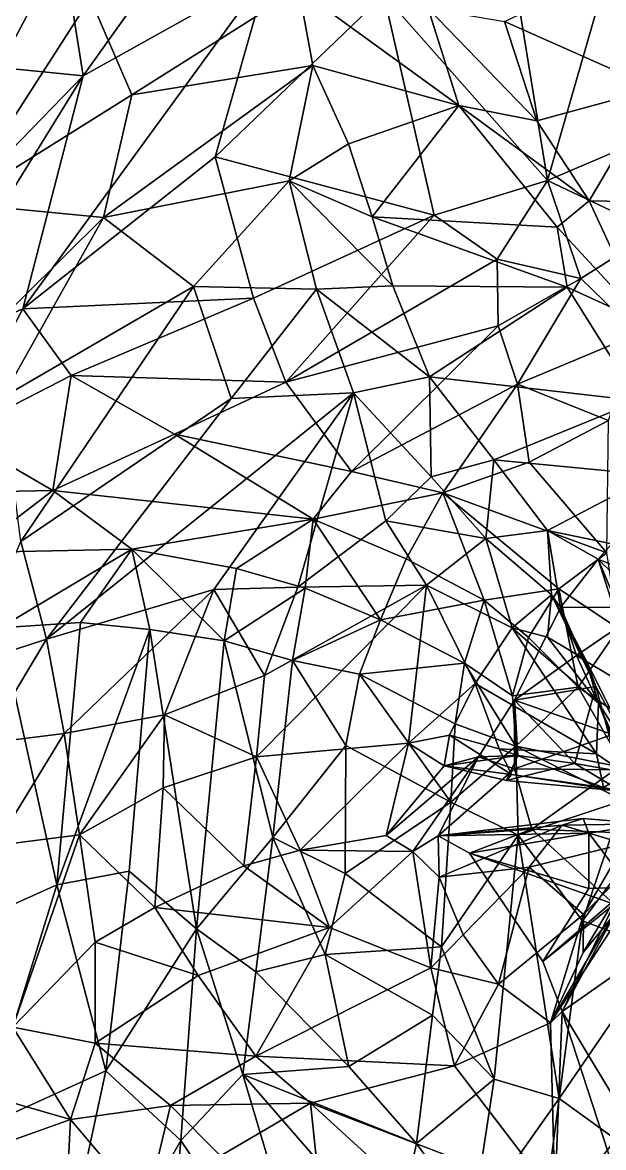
# Model space of a CAD drawing. Header units: metres. Extents: x -887 to 648, y -818 to 707.
# Drawn here: x -320.9 to -132.6, y -175.9 to 188.4 of the extents above; entities that cross this region are included whole.
import ezdxf

# ---------------------------------------------------------------- set-up
doc = ezdxf.new("R2010")
doc.units = ezdxf.units.M

msp = doc.modelspace()

# ---------------------------------------------------------------- linework, layer by layer
at = {"layer": '10k-small'}
for points in [[(-385.17, 175.97, 729.62), (-307.76, 212.69, 738.04), (-348.2, 231.09, 736.43)], [(-301.21, 171.17, 729.63), (-258.38, 231.16, 741.24), (-307.76, 212.69, 738.04)], [(-301.21, 171.17, 729.63), (-241.43, 204.53, 733.7), (-258.38, 231.16, 741.24)], [(-150.77, 137.23, 697.63), (-165.13, 225.57, 735.46), (-203.74, 197.39, 726.53)], [(-150.77, 137.23, 697.63), (-127.13, 219.4, 733.55), (-165.13, 225.57, 735.46)], [(-150.77, 137.23, 697.63), (-116.82, 151.76, 706.1), (-127.13, 219.4, 733.55)], [(-362.28, 163.95, 728.81), (-307.76, 212.69, 738.04), (-385.17, 175.97, 729.62)], [(-362.28, 163.95, 728.81), (-328.46, 173.8, 731.48), (-307.76, 212.69, 738.04)], [(-301.21, 171.17, 729.63), (-307.76, 212.69, 738.04), (-328.46, 173.8, 731.48)], [(-115.75, 167.07, -672.37), (-164.69, 188.69, -651.41), (-120.46, 209.4, -670.28)], [(-320.77, 95.7, 705), (-258.47, 144.89, 713.49), (-241.43, 204.53, 733.7)], [(-320.77, 95.7, 705), (-241.43, 204.53, 733.7), (-301.21, 171.17, 729.63)], [(-258.47, 144.89, 713.49), (-203.74, 197.39, 726.53), (-241.43, 204.53, 733.7)], [(-285.42, 165.02, -657.27), (-298.97, 196.32, -646.46), (-231.28, 199.2, -638.76)], [(-285.42, 165.02, -657.27), (-231.28, 199.2, -638.76), (-226.75, 174.54, -645.71)], [(-187.43, 126.05, 694.76), (-203.74, 197.39, 726.53), (-258.47, 144.89, 713.49)], [(-179.45, 161.57, -650.38), (-231.28, 199.2, -638.76), (-189.44, 192.95, -643.6)], [(-179.45, 161.57, -650.38), (-226.75, 174.54, -645.71), (-231.28, 199.2, -638.76)], [(-187.43, 126.05, 694.76), (-150.77, 137.23, 697.63), (-203.74, 197.39, 726.53)], [(-341.69, 129.76, -671.46), (-348.5, 194.7, -644.42), (-298.97, 196.32, -646.46)], [(-341.69, 129.76, -671.46), (-298.97, 196.32, -646.46), (-285.42, 165.02, -657.27)], [(-154.16, 156.61, -655.15), (-179.45, 161.57, -650.38), (-189.44, 192.95, -643.6)], [(-154.16, 156.61, -655.15), (-189.44, 192.95, -643.6), (-164.69, 188.69, -651.41)], [(-154.16, 156.61, -655.15), (-164.69, 188.69, -651.41), (-115.75, 167.07, -672.37)], [(-381.52, 88.39, 710.01), (-301.21, 171.17, 729.63), (-328.46, 173.8, 731.48)], [(-294.58, 125.25, -670.39), (-226.75, 174.54, -645.71), (-234.42, 137.15, -655.44)], [(-294.58, 125.25, -670.39), (-285.42, 165.02, -657.27), (-226.75, 174.54, -645.71)], [(-234.42, 137.15, -655.44), (-226.75, 174.54, -645.71), (-215.27, 149.13, -650.31)], [(-215.27, 149.13, -650.31), (-226.75, 174.54, -645.71), (-179.45, 161.57, -650.38)], [(-357.88, 79.62, 705.01), (-301.21, 171.17, 729.63), (-381.52, 88.39, 710.01)], [(-357.88, 79.62, 705.01), (-320.77, 95.7, 705), (-301.21, 171.17, 729.63)], [(-294.58, 125.25, -670.39), (-341.69, 129.76, -671.46), (-285.42, 165.02, -657.27)], [(-137.27, 130.72, -658.22), (-154.16, 156.61, -655.15), (-115.75, 167.07, -672.37)], [(-96.97, 129.91, -673.71), (-137.27, 130.72, -658.22), (-115.75, 167.07, -672.37)], [(-207.57, 125.5, -652.3), (-215.27, 149.13, -650.31), (-179.45, 161.57, -650.38)], [(-147.67, 122.19, -654.58), (-207.57, 125.5, -652.3), (-179.45, 161.57, -650.38)], [(-137.27, 130.72, -658.22), (-179.45, 161.57, -650.38), (-154.16, 156.61, -655.15)], [(-147.67, 122.19, -654.58), (-179.45, 161.57, -650.38), (-137.27, 130.72, -658.22)], [(-115.91, 120.72, 689.21), (-116.82, 151.76, 706.1), (-150.77, 137.23, 697.63)], [(-207.57, 125.5, -652.3), (-234.42, 137.15, -655.44), (-215.27, 149.13, -650.31)], [(-320.77, 95.7, 705), (-246.01, 99.18, 690.92), (-258.47, 144.89, 713.49)], [(-246.01, 99.18, 690.92), (-187.43, 126.05, 694.76), (-258.47, 144.89, 713.49)], [(-265.48, 102.97, -669.85), (-294.58, 125.25, -670.39), (-234.42, 137.15, -655.44)], [(-225.58, 102.12, -657.73), (-265.48, 102.97, -669.85), (-234.42, 137.15, -655.44)], [(-200.81, 103.1, -652.2), (-234.42, 137.15, -655.44), (-207.57, 125.5, -652.3)], [(-225.58, 102.12, -657.73), (-234.42, 137.15, -655.44), (-200.81, 103.1, -652.2)], [(-167.11, 111.76, 684.41), (-150.77, 137.23, 697.63), (-187.43, 126.05, 694.76)], [(-139.95, 105.55, 678.18), (-150.77, 137.23, 697.63), (-167.11, 111.76, 684.41)], [(-139.95, 105.55, 678.18), (-115.91, 120.72, 689.21), (-150.77, 137.23, 697.63)], [(-360.19, 60.41, -692.43), (-341.69, 129.76, -671.46), (-294.58, 125.25, -670.39)], [(-118.85, 91.11, -653.22), (-147.67, 122.19, -654.58), (-137.27, 130.72, -658.22)], [(-118.85, 91.11, -653.22), (-137.27, 130.72, -658.22), (-96.97, 129.91, -673.71)], [(-360.19, 60.41, -692.43), (-294.58, 125.25, -670.39), (-327.3, 67.02, -688.39)], [(-327.3, 67.02, -688.39), (-294.58, 125.25, -670.39), (-265.48, 102.97, -669.85)], [(-235.53, 71.99, 673.14), (-187.43, 126.05, 694.76), (-246.01, 99.18, 690.92)], [(-235.53, 71.99, 673.14), (-167.11, 111.76, 684.41), (-187.43, 126.05, 694.76)], [(-144.43, 102.75, -653.04), (-200.81, 103.1, -652.2), (-207.57, 125.5, -652.3)], [(-144.43, 102.75, -653.04), (-207.57, 125.5, -652.3), (-147.67, 122.19, -654.58)], [(-118.85, 91.11, -653.22), (-144.43, 102.75, -653.04), (-147.67, 122.19, -654.58)], [(-121.53, 87.58, 663.06), (-115.91, 120.72, 689.21), (-139.95, 105.55, 678.18)], [(-235.53, 71.99, 673.14), (-166.77, 90.19, 670.26), (-167.11, 111.76, 684.41)], [(-166.77, 90.19, 670.26), (-139.95, 105.55, 678.18), (-167.11, 111.76, 684.41)], [(-321.36, 20.36, -695.16), (-327.3, 67.02, -688.39), (-265.48, 102.97, -669.85)], [(-321.36, 20.36, -695.16), (-265.48, 102.97, -669.85), (-253.23, 66.62, -670.42)], [(-253.23, 66.62, -670.42), (-265.48, 102.97, -669.85), (-225.58, 102.12, -657.73)], [(-253.23, 66.62, -670.42), (-225.58, 102.12, -657.73), (-213.56, 68.51, -655.35)], [(-188.99, 73.73, -648.43), (-225.58, 102.12, -657.73), (-200.81, 103.1, -652.2)], [(-213.56, 68.51, -655.35), (-225.58, 102.12, -657.73), (-188.99, 73.73, -648.43)], [(-188.99, 73.73, -648.43), (-200.81, 103.1, -652.2), (-144.43, 102.75, -653.04)], [(-121.32, 65.92, -643.94), (-188.99, 73.73, -648.43), (-144.43, 102.75, -653.04)], [(-160.5, 71.35, 652.26), (-139.95, 105.55, 678.18), (-166.77, 90.19, 670.26)], [(-160.5, 71.35, 652.26), (-121.53, 87.58, 663.06), (-139.95, 105.55, 678.18)], [(-121.32, 65.92, -643.94), (-144.43, 102.75, -653.04), (-118.85, 91.11, -653.22)], [(-305.13, 74.12, 692.25), (-246.01, 99.18, 690.92), (-320.77, 95.7, 705)], [(-235.53, 71.99, 673.14), (-246.01, 99.18, 690.92), (-305.13, 74.12, 692.25)], [(-342.29, 55.02, 693.31), (-320.77, 95.7, 705), (-357.88, 79.62, 705.01)], [(-342.29, 55.02, 693.31), (-305.13, 74.12, 692.25), (-320.77, 95.7, 705)], [(-214.28, 43.02, 646.4), (-166.77, 90.19, 670.26), (-235.53, 71.99, 673.14)], [(-214.28, 43.02, 646.4), (-160.5, 71.35, 652.26), (-166.77, 90.19, 670.26)], [(-121.53, 87.58, 663.06), (-160.5, 71.35, 652.26), (-131.01, 59.59, 633.56)], [(-311.07, 36.88, 675.24), (-305.13, 74.12, 692.25), (-342.29, 55.02, 693.31)], [(-311.07, 36.88, 675.24), (-271.57, 55.1, 670.5), (-305.13, 74.12, 692.25)], [(-271.57, 55.1, 670.5), (-235.53, 71.99, 673.14), (-305.13, 74.12, 692.25)], [(-188.47, 41.32, -642.27), (-213.56, 68.51, -655.35), (-188.99, 73.73, -648.43)], [(-168.1, 46.84, -638.36), (-188.99, 73.73, -648.43), (-121.32, 65.92, -643.94)], [(-188.47, 41.32, -642.27), (-188.99, 73.73, -648.43), (-168.1, 46.84, -638.36)], [(-214.28, 43.02, 646.4), (-235.53, 71.99, 673.14), (-271.57, 55.1, 670.5)], [(-184.65, 36.13, 629.27), (-160.5, 71.35, 652.26), (-214.28, 43.02, 646.4)], [(-184.65, 36.13, 629.27), (-156.66, 46.01, 625.05), (-160.5, 71.35, 652.26)], [(-131.01, 59.59, 633.56), (-160.5, 71.35, 652.26), (-156.66, 46.01, 625.05)], [(-313.09, -11.25, -694.82), (-321.36, 20.36, -695.16), (-253.23, 66.62, -670.42)], [(-313.09, -11.25, -694.82), (-213.56, 68.51, -655.35), (-258.9, 4.86, -673.35)], [(-313.09, -11.25, -694.82), (-253.23, 66.62, -670.42), (-213.56, 68.51, -655.35)], [(-258.9, 4.86, -673.35), (-213.56, 68.51, -655.35), (-231.61, 5.6, -659.92)], [(-231.61, 5.6, -659.92), (-213.56, 68.51, -655.35), (-203.11, 27.07, -646.69)], [(-203.11, 27.07, -646.69), (-213.56, 68.51, -655.35), (-188.47, 41.32, -642.27)], [(-116.52, 41.89, -632.46), (-168.1, 46.84, -638.36), (-121.32, 65.92, -643.94)], [(-131.01, 59.59, 633.56), (-156.66, 46.01, 625.05), (-131.57, 16.74, 575.1)], [(-365.53, 35.79, 692.31), (-311.07, 36.88, 675.24), (-342.29, 55.02, 693.31)], [(-226.63, 27.56, 642.22), (-271.57, 55.1, 670.5), (-311.07, 36.88, 675.24)], [(-226.63, 27.56, 642.22), (-214.28, 43.02, 646.4), (-271.57, 55.1, 670.5)], [(-170.68, 21.34, -628.84), (-188.47, 41.32, -642.27), (-168.1, 46.84, -638.36)], [(-131.57, 16.74, 575.1), (-156.66, 46.01, 625.05), (-184.65, 36.13, 629.27)], [(-170.68, 21.34, -628.84), (-168.1, 46.84, -638.36), (-150.77, 23.91, -624.53)], [(-150.77, 23.91, -624.53), (-168.1, 46.84, -638.36), (-116.52, 41.89, -632.46)], [(-226.63, 27.56, 642.22), (-184.65, 36.13, 629.27), (-214.28, 43.02, 646.4)], [(-170.68, 21.34, -628.84), (-203.11, 27.07, -646.69), (-188.47, 41.32, -642.27)], [(-129.9, 19.63, -618.62), (-150.77, 23.91, -624.53), (-116.52, 41.89, -632.46)], [(-337.39, 16.82, 679.28), (-311.07, 36.88, 675.24), (-365.53, 35.79, 692.31)], [(-337.39, 16.82, 679.28), (-285.47, 17.9, 664.03), (-311.07, 36.88, 675.24)], [(-285.47, 17.9, 664.03), (-226.63, 27.56, 642.22), (-311.07, 36.88, 675.24)], [(-196.49, 14.76, 620.2), (-184.65, 36.13, 629.27), (-226.63, 27.56, 642.22)], [(-171.24, 1.34, 590.04), (-184.65, 36.13, 629.27), (-196.49, 14.76, 620.2)], [(-131.57, 16.74, 575.1), (-184.65, 36.13, 629.27), (-147.1, 5.01, 573.35)], [(-171.24, 1.34, 590.04), (-147.1, 5.01, 573.35), (-184.65, 36.13, 629.27)], [(-251.48, 11.6, 650.36), (-226.63, 27.56, 642.22), (-285.47, 17.9, 664.03)], [(-229.27, 5.24, 638.55), (-226.63, 27.56, 642.22), (-251.48, 11.6, 650.36)], [(-231.61, 5.6, -659.92), (-203.11, 27.07, -646.69), (-189.97, 6.25, -633.46)], [(-204.9, -4.99, 619.84), (-226.63, 27.56, 642.22), (-229.27, 5.24, 638.55)], [(-204.9, -4.99, 619.84), (-196.49, 14.76, 620.2), (-226.63, 27.56, 642.22)], [(-189.97, 6.25, -633.46), (-203.11, 27.07, -646.69), (-170.68, 21.34, -628.84)], [(-149.45, 3.09, -608.9), (-170.68, 21.34, -628.84), (-150.77, 23.91, -624.53)], [(-146.58, -1.05, -604.64), (-150.77, 23.91, -624.53), (-134.34, 14.62, -614.34)], [(-146.58, -1.05, -604.64), (-149.45, 3.09, -608.9), (-150.77, 23.91, -624.53)], [(-134.34, 14.62, -614.34), (-150.77, 23.91, -624.53), (-129.9, 19.63, -618.62)], [(-338.68, -19.62, -701.75), (-321.36, 20.36, -695.16), (-313.09, -11.25, -694.82)], [(-162.18, -7.62, -610.94), (-189.97, 6.25, -633.46), (-170.68, 21.34, -628.84)], [(-162.18, -7.62, -610.94), (-170.68, 21.34, -628.84), (-149.45, 3.09, -608.9)], [(-134.34, 14.62, -614.34), (-129.9, 19.63, -618.62), (-124.52, -16.14, -636.67)], [(-328.03, -7.57, 678.05), (-285.47, 17.9, 664.03), (-337.39, 16.82, 679.28)], [(-328.03, -7.57, 678.05), (-302.1, -5.83, 671.53), (-285.47, 17.9, 664.03)], [(-279.54, -8.17, 664.3), (-285.47, 17.9, 664.03), (-302.1, -5.83, 671.53)], [(-255.51, -11.76, 653.87), (-251.48, 11.6, 650.36), (-285.47, 17.9, 664.03)], [(-255.51, -11.76, 653.87), (-285.47, 17.9, 664.03), (-279.54, -8.17, 664.3)], [(-204.9, -4.99, 619.84), (-171.24, 1.34, 590.04), (-196.49, 14.76, 620.2)], [(-127.76, -7.76, 561.02), (-131.57, 16.74, 575.1), (-147.1, 5.01, 573.35)], [(-146.58, -1.05, -604.64), (-134.34, 14.62, -614.34), (-118.43, -0.92, -599.36)], [(-134.34, 14.62, -614.34), (-124.52, -16.14, -636.67), (-122.94, -12.83, -625.92)], [(-122.94, -12.83, -625.92), (-121.33, 9.46, -609.6), (-134.34, 14.62, -614.34)], [(-118.43, -0.92, -599.36), (-134.34, 14.62, -614.34), (-121.33, 9.46, -609.6)], [(-255.51, -11.76, 653.87), (-229.27, 5.24, 638.55), (-251.48, 11.6, 650.36)], [(-307.33, -41.81, -691.29), (-313.09, -11.25, -694.82), (-258.9, 4.86, -673.35)], [(-307.33, -41.81, -691.29), (-258.9, 4.86, -673.35), (-274.8, -35.71, -676.41)], [(-274.8, -35.71, -676.41), (-258.9, 4.86, -673.35), (-242.47, -23.06, -660.57)], [(-242.47, -23.06, -660.57), (-258.9, 4.86, -673.35), (-231.61, 5.6, -659.92)], [(-233.37, -18.22, 641.22), (-229.27, 5.24, 638.55), (-255.51, -11.76, 653.87)], [(-244.98, -49.33, -653.78), (-242.47, -23.06, -660.57), (-189.97, 6.25, -633.46)], [(-244.98, -49.33, -653.78), (-189.97, 6.25, -633.46), (-195.74, -44.91, -616.19)], [(-242.47, -23.06, -660.57), (-231.61, 5.6, -659.92), (-189.97, 6.25, -633.46)], [(-233.37, -18.22, 641.22), (-204.9, -4.99, 619.84), (-229.27, 5.24, 638.55)], [(-195.74, -44.91, -616.19), (-189.97, 6.25, -633.46), (-174.21, -25.59, -608.67)], [(-174.21, -25.59, -608.67), (-189.97, 6.25, -633.46), (-162.18, -7.62, -610.94)], [(-156.88, -10.76, 573.81), (-147.1, 5.01, 573.35), (-171.24, 1.34, 590.04)], [(-140.78, -26.75, 566.41), (-147.1, 5.01, 573.35), (-156.88, -10.76, 573.81)], [(-140.78, -26.75, 566.41), (-127.76, -7.76, 561.02), (-147.1, 5.01, 573.35)], [(-177.69, -19.01, 588.66), (-171.24, 1.34, 590.04), (-204.9, -4.99, 619.84)], [(-162.12, -29.58, 575.59), (-171.24, 1.34, 590.04), (-177.69, -19.01, 588.66)], [(-162.12, -29.58, 575.59), (-156.88, -10.76, 573.81), (-171.24, 1.34, 590.04)], [(-150.73, -10.64, -621), (-162.18, -7.62, -610.94), (-149.45, 3.09, -608.9)], [(-138.28, -17.94, -628.07), (-150.73, -10.64, -621), (-149.45, 3.09, -608.9)], [(-149.45, 3.09, -608.9), (-135.09, -26.61, -623.21), (-138.28, -17.94, -628.07)], [(-146.58, -1.05, -604.64), (-135.09, -26.61, -623.21), (-149.45, 3.09, -608.9)], [(-161.42, -31.06, -595.06), (-135.09, -26.61, -623.21), (-146.58, -1.05, -604.64)], [(-161.42, -31.06, -595.06), (-146.58, -1.05, -604.64), (-141.37, -16.5, -590.5)], [(-141.37, -16.5, -590.5), (-146.58, -1.05, -604.64), (-118.43, -0.92, -599.36)], [(-113.42, -33.27, -560.99), (-141.37, -16.5, -590.5), (-118.43, -0.92, -599.36)], [(-309.69, -90.76, 692.2), (-302.1, -5.83, 671.53), (-328.03, -7.57, 678.05)], [(-309.69, -90.76, 692.2), (-279.54, -8.17, 664.3), (-302.1, -5.83, 671.53)], [(-211.67, -22.64, 623.79), (-204.9, -4.99, 619.84), (-233.37, -18.22, 641.22)], [(-211.67, -22.64, 623.79), (-177.69, -19.01, 588.66), (-204.9, -4.99, 619.84)], [(-338.1, -103.59, 700.63), (-309.69, -90.76, 692.2), (-328.03, -7.57, 678.05)], [(-309.69, -90.76, 692.2), (-286.26, -86.4, 684.38), (-279.54, -8.17, 664.3)], [(-264.51, -105.09, 679.62), (-279.54, -8.17, 664.3), (-286.26, -86.4, 684.38)], [(-264.51, -105.09, 679.62), (-255.51, -11.76, 653.87), (-279.54, -8.17, 664.3)], [(-174.21, -25.59, -608.67), (-162.18, -7.62, -610.94), (-134.86, -48.37, -665.52)], [(-134.86, -48.37, -665.52), (-162.18, -7.62, -610.94), (-134.27, -31.96, -650.31)], [(-134.27, -31.96, -650.31), (-162.18, -7.62, -610.94), (-150.73, -10.64, -621)], [(-162.12, -29.58, 575.59), (-140.78, -26.75, 566.41), (-156.88, -10.76, 573.81)], [(-134.27, -31.96, -650.31), (-150.73, -10.64, -621), (-138.28, -17.94, -628.07)], [(-121.46, -39.7, 561.53), (-127.76, -7.76, 561.02), (-140.78, -26.75, 566.41)], [(-333.39, -45.03, -700.1), (-338.68, -19.62, -701.75), (-313.09, -11.25, -694.82)], [(-333.39, -45.03, -700.1), (-313.09, -11.25, -694.82), (-307.33, -41.81, -691.29)], [(-264.51, -105.09, 679.62), (-239.69, -75.45, 658.61), (-255.51, -11.76, 653.87)], [(-239.69, -75.45, 658.61), (-233.37, -18.22, 641.22), (-255.51, -11.76, 653.87)], [(-129.71, -42.18, -562.47), (-161.42, -31.06, -595.06), (-141.37, -16.5, -590.5)], [(-129.71, -42.18, -562.47), (-141.37, -16.5, -590.5), (-113.42, -33.27, -560.99)], [(-135.09, -26.61, -623.21), (-121.33, -52, -661.91), (-138.28, -17.94, -628.07)], [(-138.28, -17.94, -628.07), (-121.33, -52, -661.91), (-134.27, -31.96, -650.31)], [(-239.69, -75.45, 658.61), (-216.08, -45.73, 630.68), (-233.37, -18.22, 641.22)], [(-216.08, -45.73, 630.68), (-211.67, -22.64, 623.79), (-233.37, -18.22, 641.22)], [(-211.67, -22.64, 623.79), (-180.69, -38.7, 590.04), (-177.69, -19.01, 588.66)], [(-160.97, -45.86, 576.79), (-177.69, -19.01, 588.66), (-180.69, -38.7, 590.04)], [(-160.97, -45.86, 576.79), (-162.12, -29.58, 575.59), (-177.69, -19.01, 588.66)], [(-244.98, -49.33, -653.78), (-274.8, -35.71, -676.41), (-242.47, -23.06, -660.57)], [(-216.08, -45.73, 630.68), (-182.03, -64, 595.56), (-211.67, -22.64, 623.79)], [(-211.67, -22.64, 623.79), (-182.03, -64, 595.56), (-180.69, -38.7, 590.04)], [(-195.74, -44.91, -616.19), (-174.21, -25.59, -608.67), (-182.47, -42.35, -605.02)], [(-166.44, -46.75, -621.99), (-182.47, -42.35, -605.02), (-174.21, -25.59, -608.67)], [(-174.21, -25.59, -608.67), (-134.86, -48.37, -665.52), (-166.44, -46.75, -621.99)], [(-160.97, -45.86, 576.79), (-140.78, -26.75, 566.41), (-162.12, -29.58, 575.59)], [(-161.42, -31.06, -595.06), (-141.94, -51.53, -623.48), (-135.09, -26.61, -623.21)], [(-125.79, -52.87, 567.06), (-140.78, -26.75, 566.41), (-160.97, -45.86, 576.79)], [(-135.09, -26.61, -623.21), (-141.94, -51.53, -623.48), (-127.67, -53.95, -645.39)], [(-125.79, -52.87, 567.06), (-121.46, -39.7, 561.53), (-140.78, -26.75, 566.41)], [(-135.09, -26.61, -623.21), (-127.67, -53.95, -645.39), (-121.33, -52, -661.91)], [(-173.08, -49.33, -592.83), (-160.32, -48.92, -604.25), (-161.42, -31.06, -595.06)], [(-161.4, -53.21, -583.93), (-173.08, -49.33, -592.83), (-161.42, -31.06, -595.06)], [(-141.94, -51.53, -623.48), (-161.42, -31.06, -595.06), (-160.32, -48.92, -604.25)], [(-161.4, -53.21, -583.93), (-161.42, -31.06, -595.06), (-129.71, -42.18, -562.47)], [(-125.28, -54.96, -672.33), (-134.86, -48.37, -665.52), (-134.27, -31.96, -650.31)], [(-121.33, -52, -661.91), (-125.28, -54.96, -672.33), (-134.27, -31.96, -650.31)], [(-302.42, -74.59, -682.1), (-307.33, -41.81, -691.29), (-274.8, -35.71, -676.41)], [(-302.42, -74.59, -682.1), (-274.8, -35.71, -676.41), (-275.32, -59.44, -670.8)], [(-275.32, -59.44, -670.8), (-274.8, -35.71, -676.41), (-244.98, -49.33, -653.78)], [(-182.03, -64, 595.56), (-160.97, -45.86, 576.79), (-180.69, -38.7, 590.04)], [(-329.58, -78.12, -692.9), (-333.39, -45.03, -700.1), (-307.33, -41.81, -691.29)], [(-329.58, -78.12, -692.9), (-307.33, -41.81, -691.29), (-302.42, -74.59, -682.1)], [(-184.21, -52.26, -601.68), (-195.74, -44.91, -616.19), (-182.47, -42.35, -605.02)], [(-162.43, -55.1, -621.43), (-184.21, -52.26, -601.68), (-182.47, -42.35, -605.02)], [(-182.47, -42.35, -605.02), (-166.44, -46.75, -621.99), (-162.43, -55.1, -621.43)], [(-128.9, -53.6, -558.18), (-161.4, -53.21, -583.93), (-129.71, -42.18, -562.47)], [(-230.89, -79.57, -629.84), (-244.98, -49.33, -653.78), (-195.74, -44.91, -616.19)], [(-216.34, -87.17, 641.99), (-216.08, -45.73, 630.68), (-239.69, -75.45, 658.61)], [(-230.89, -79.57, -629.84), (-195.74, -44.91, -616.19), (-203, -74.85, -612.76)], [(-216.34, -87.17, 641.99), (-182.03, -64, 595.56), (-216.08, -45.73, 630.68)], [(-184.21, -52.26, -601.68), (-203, -74.85, -612.76), (-195.74, -44.91, -616.19)], [(-160.21, -74.67, 585.79), (-160.97, -45.86, 576.79), (-182.03, -64, 595.56)], [(-166.44, -46.75, -621.99), (-134.86, -48.37, -665.52), (-132.62, -59.27, -665.22)], [(-162.43, -55.1, -621.43), (-166.44, -46.75, -621.99), (-132.62, -59.27, -665.22)], [(-160.21, -74.67, 585.79), (-126.27, -63.53, 571.95), (-160.97, -45.86, 576.79)], [(-126.27, -63.53, 571.95), (-125.79, -52.87, 567.06), (-160.97, -45.86, 576.79)], [(-249.09, -84.62, -642.83), (-275.32, -59.44, -670.8), (-244.98, -49.33, -653.78)], [(-249.09, -84.62, -642.83), (-244.98, -49.33, -653.78), (-230.89, -79.57, -629.84)], [(-194.33, -80.05, -605.9), (-203, -74.85, -612.76), (-173.08, -49.33, -592.83)], [(-203, -74.85, -612.76), (-184.21, -52.26, -601.68), (-173.08, -49.33, -592.83)], [(-173.08, -49.33, -592.83), (-186.17, -74.91, -593.95), (-194.33, -80.05, -605.9)], [(-186.17, -74.91, -593.95), (-173.08, -49.33, -592.83), (-161.4, -53.21, -583.93)], [(-160.32, -48.92, -604.25), (-173.08, -49.33, -592.83), (-184.21, -52.26, -601.68)], [(-164.05, -56.98, -609.42), (-160.32, -48.92, -604.25), (-184.21, -52.26, -601.68)], [(-141.94, -51.53, -623.48), (-160.32, -48.92, -604.25), (-164.05, -56.98, -609.42)], [(-132.62, -59.27, -665.22), (-134.86, -48.37, -665.52), (-125.28, -54.96, -672.33)], [(-186.17, -74.91, -593.95), (-161.4, -53.21, -583.93), (-155.86, -72.74, -576.55)], [(-162.43, -55.1, -621.43), (-164.05, -56.98, -609.42), (-184.21, -52.26, -601.68)], [(-126.91, -60.45, -657.86), (-141.94, -51.53, -623.48), (-164.05, -56.98, -609.42)], [(-155.86, -72.74, -576.55), (-161.4, -53.21, -583.93), (-128.9, -53.6, -558.18)], [(-121.6, -74.2, -554.13), (-155.86, -72.74, -576.55), (-128.9, -53.6, -558.18)], [(-126.91, -60.45, -657.86), (-127.67, -53.95, -645.39), (-141.94, -51.53, -623.48)], [(-126.91, -60.45, -657.86), (-164.05, -56.98, -609.42), (-162.43, -55.1, -621.43)], [(-126.91, -60.45, -657.86), (-162.43, -55.1, -621.43), (-132.62, -59.27, -665.22)], [(-125.28, -54.96, -672.33), (-126.91, -60.45, -657.86), (-132.62, -59.27, -665.22)], [(-277.95, -98.1, -659.37), (-302.42, -74.59, -682.1), (-275.32, -59.44, -670.8)], [(-277.95, -98.1, -659.37), (-275.32, -59.44, -670.8), (-249.09, -84.62, -642.83)], [(-216.34, -87.17, 641.99), (-185.1, -110.9, 618.92), (-182.03, -64, 595.56)], [(-185.1, -110.9, 618.92), (-160.21, -74.67, 585.79), (-182.03, -64, 595.56)], [(-139.37, -102.48, 595.8), (-126.27, -63.53, 571.95), (-160.21, -74.67, 585.79)], [(-139.37, -102.48, 595.8), (-121.19, -77.93, 578.95), (-126.27, -63.53, 571.95)], [(-139.16, -69.33, -615.95), (-146.01, -71.44, -624.68), (-186.17, -74.91, -593.95)], [(-137.33, -74.11, -608.72), (-139.16, -69.33, -615.95), (-186.17, -74.91, -593.95)], [(-185.86, -88.36, -597.17), (-186.17, -74.91, -593.95), (-146.01, -71.44, -624.68)], [(-175.99, -80.53, -588.65), (-186.17, -74.91, -593.95), (-155.86, -72.74, -576.55)], [(-185.86, -88.36, -597.17), (-146.01, -71.44, -624.68), (-156.74, -85.09, -614.93)], [(-129.14, -97.05, -563.07), (-175.99, -80.53, -588.65), (-155.86, -72.74, -576.55)], [(-156.74, -85.09, -614.93), (-146.01, -71.44, -624.68), (-125.8, -77.48, -641.78)], [(-129.14, -97.05, -563.07), (-155.86, -72.74, -576.55), (-121.6, -74.2, -554.13)], [(-118.5, -71.09, -630.68), (-146.01, -71.44, -624.68), (-139.16, -69.33, -615.95)], [(-118.5, -71.09, -630.68), (-125.8, -77.48, -641.78), (-146.01, -71.44, -624.68)], [(-118.5, -71.09, -630.68), (-139.16, -69.33, -615.95), (-137.33, -74.11, -608.72)], [(-137.33, -74.11, -608.72), (-124.14, -91.53, -610.75), (-118.5, -71.09, -630.68)], [(-323.99, -136.87, -672.32), (-329.58, -78.12, -692.9), (-302.42, -74.59, -682.1)], [(-323.99, -136.87, -672.32), (-302.42, -74.59, -682.1), (-297.25, -109.32, -667.82)], [(-297.25, -109.32, -667.82), (-302.42, -74.59, -682.1), (-277.95, -98.1, -659.37)], [(-245.2, -119.01, 671.99), (-239.69, -75.45, 658.61), (-264.51, -105.09, 679.62)], [(-245.2, -119.01, 671.99), (-222.78, -113.41, 655.31), (-239.69, -75.45, 658.61)], [(-222.78, -113.41, 655.31), (-216.34, -87.17, 641.99), (-239.69, -75.45, 658.61)], [(-194.33, -80.05, -605.9), (-230.89, -79.57, -629.84), (-203, -74.85, -612.76)], [(-186.17, -74.91, -593.95), (-185.86, -88.36, -597.17), (-194.33, -80.05, -605.9)], [(-137.33, -74.11, -608.72), (-186.17, -74.91, -593.95), (-175.99, -80.53, -588.65)], [(-168.04, -153.68, 629.2), (-160.21, -74.67, 585.79), (-185.1, -110.9, 618.92)], [(-137.36, -92, -599.23), (-137.33, -74.11, -608.72), (-175.99, -80.53, -588.65)], [(-146.98, -159.96, 627.44), (-160.21, -74.67, 585.79), (-168.04, -153.68, 629.2)], [(-146.98, -159.96, 627.44), (-139.37, -102.48, 595.8), (-160.21, -74.67, 585.79)], [(-137.36, -92, -599.23), (-124.14, -91.53, -610.75), (-137.33, -74.11, -608.72)], [(-221.33, -104.61, -620.95), (-249.09, -84.62, -642.83), (-230.89, -79.57, -629.84)], [(-221.33, -104.61, -620.95), (-230.89, -79.57, -629.84), (-194.33, -80.05, -605.9)], [(-188.54, -117.72, -605.51), (-221.33, -104.61, -620.95), (-194.33, -80.05, -605.9)], [(-185.86, -88.36, -597.17), (-188.54, -117.72, -605.51), (-194.33, -80.05, -605.9)], [(-139.05, -100.46, -617.77), (-156.74, -85.09, -614.93), (-125.8, -77.48, -641.78)], [(-114, -111.96, 599.41), (-121.19, -77.93, 578.95), (-139.37, -102.48, 595.8)], [(-139.05, -100.46, -617.77), (-125.8, -77.48, -641.78), (-120.45, -81.23, -639.36)], [(-152.22, -115.61, -582.82), (-175.99, -80.53, -588.65), (-129.14, -97.05, -563.07)], [(-152.22, -115.61, -582.82), (-137.36, -92, -599.23), (-175.99, -80.53, -588.65)], [(-118.6, -87.47, -625.21), (-139.21, -112.75, -607.27), (-120.45, -81.23, -639.36)], [(-139.21, -112.75, -607.27), (-139.05, -100.46, -617.77), (-120.45, -81.23, -639.36)], [(-293.84, -151.07, 698.28), (-286.26, -86.4, 684.38), (-309.69, -90.76, 692.2)], [(-293.84, -151.07, 698.28), (-264.51, -105.09, 679.62), (-286.26, -86.4, 684.38)], [(-221.33, -104.61, -620.95), (-277.95, -98.1, -659.37), (-249.09, -84.62, -642.83)], [(-222.78, -113.41, 655.31), (-185.1, -110.9, 618.92), (-216.34, -87.17, 641.99)], [(-178.05, -106.99, -596.51), (-185.86, -88.36, -597.17), (-156.74, -85.09, -614.93)], [(-166.64, -123.01, -594.54), (-178.05, -106.99, -596.51), (-156.74, -85.09, -614.93)], [(-166.64, -123.01, -594.54), (-156.74, -85.09, -614.93), (-139.05, -100.46, -617.77)], [(-334.07, -169.28, 711.7), (-309.69, -90.76, 692.2), (-338.1, -103.59, 700.63)], [(-334.07, -169.28, 711.7), (-293.84, -151.07, 698.28), (-309.69, -90.76, 692.2)], [(-188.54, -117.72, -605.51), (-185.86, -88.36, -597.17), (-178.05, -106.99, -596.51)], [(-149.79, -135.46, -589.4), (-139.21, -112.75, -607.27), (-118.6, -87.47, -625.21)], [(-149.79, -135.46, -589.4), (-118.6, -87.47, -625.21), (-124.14, -91.53, -610.75)], [(-145.99, -131.81, -585.45), (-124.14, -91.53, -610.75), (-152.22, -115.61, -582.82)], [(-152.22, -115.61, -582.82), (-124.14, -91.53, -610.75), (-137.36, -92, -599.23)], [(-145.99, -131.81, -585.45), (-149.79, -135.46, -589.4), (-124.14, -91.53, -610.75)], [(-263.9, -120.21, -647.81), (-297.25, -109.32, -667.82), (-277.95, -98.1, -659.37)], [(-263.9, -120.21, -647.81), (-277.95, -98.1, -659.37), (-221.33, -104.61, -620.95)], [(-145.99, -131.81, -585.45), (-152.22, -115.61, -582.82), (-129.14, -97.05, -563.07)], [(-145.99, -131.81, -585.45), (-129.14, -97.05, -563.07), (-108.44, -105.44, -557.13)], [(-149.79, -135.46, -589.4), (-166.64, -123.01, -594.54), (-139.05, -100.46, -617.77)], [(-149.79, -135.46, -589.4), (-139.05, -100.46, -617.77), (-139.21, -112.75, -607.27)], [(-269.56, -173.63, 692.63), (-264.51, -105.09, 679.62), (-293.84, -151.07, 698.28)], [(-269.56, -173.63, 692.63), (-249.47, -152.19, 680.44), (-264.51, -105.09, 679.62)], [(-249.47, -152.19, 680.44), (-245.2, -119.01, 671.99), (-264.51, -105.09, 679.62)], [(-245.29, -146.33, -640.35), (-263.9, -120.21, -647.81), (-221.33, -104.61, -620.95)], [(-245.29, -146.33, -640.35), (-221.33, -104.61, -620.95), (-188.54, -117.72, -605.51)], [(-146.98, -159.96, 627.44), (-114, -111.96, 599.41), (-139.37, -102.48, 595.8)], [(-123.06, -169.87, -591.87), (-145.99, -131.81, -585.45), (-108.44, -105.44, -557.13)], [(-166.64, -123.01, -594.54), (-188.54, -117.72, -605.51), (-178.05, -106.99, -596.51)], [(-297.25, -142.03, -662.58), (-323.99, -136.87, -672.32), (-297.25, -109.32, -667.82)], [(-297.25, -142.03, -662.58), (-297.25, -109.32, -667.82), (-263.9, -120.21, -647.81)], [(-187.98, -132.96, 630.92), (-185.1, -110.9, 618.92), (-222.78, -113.41, 655.31)], [(-168.04, -153.68, 629.2), (-185.1, -110.9, 618.92), (-187.98, -132.96, 630.92)], [(-128.65, -173.27, 635.18), (-114, -111.96, 599.41), (-146.98, -159.96, 627.44)], [(-215.07, -149.64, 658.56), (-222.78, -113.41, 655.31), (-245.2, -119.01, 671.99)], [(-215.07, -149.64, 658.56), (-187.98, -132.96, 630.92), (-222.78, -113.41, 655.31)], [(-249.47, -152.19, 680.44), (-215.07, -149.64, 658.56), (-245.2, -119.01, 671.99)], [(-180.88, -149.43, -611.93), (-245.29, -146.33, -640.35), (-188.54, -117.72, -605.51)], [(-180.88, -149.43, -611.93), (-188.54, -117.72, -605.51), (-166.64, -123.01, -594.54)], [(-245.29, -146.33, -640.35), (-297.25, -142.03, -662.58), (-263.9, -120.21, -647.81)], [(-180.88, -149.43, -611.93), (-166.64, -123.01, -594.54), (-149.79, -135.46, -589.4)], [(-193.2, -174.56, 650.47), (-187.98, -132.96, 630.92), (-215.07, -149.64, 658.56)], [(-193.2, -174.56, 650.47), (-168.04, -153.68, 629.2), (-187.98, -132.96, 630.92)], [(-148.42, -191.85, -613.54), (-149.79, -135.46, -589.4), (-145.99, -131.81, -585.45)], [(-122.87, -202.6, -606.39), (-148.42, -191.85, -613.54), (-145.99, -131.81, -585.45)], [(-122.87, -202.6, -606.39), (-145.99, -131.81, -585.45), (-123.06, -169.87, -591.87)], [(-305.33, -166.82, -664.48), (-357.65, -151.68, -677.24), (-323.99, -136.87, -672.32)], [(-305.33, -166.82, -664.48), (-323.99, -136.87, -672.32), (-297.25, -142.03, -662.58)], [(-148.42, -191.85, -613.54), (-180.88, -149.43, -611.93), (-149.79, -135.46, -589.4)], [(-305.33, -166.82, -664.48), (-297.25, -142.03, -662.58), (-272.91, -162.24, -654.41)], [(-272.91, -162.24, -654.41), (-297.25, -142.03, -662.58), (-245.29, -146.33, -640.35)], [(-272.91, -162.24, -654.41), (-245.29, -146.33, -640.35), (-227.55, -161.46, -637.29)], [(-227.55, -161.46, -637.29), (-245.29, -146.33, -640.35), (-180.88, -149.43, -611.93)], [(-338.01, -178.44, -671.09), (-357.65, -151.68, -677.24), (-305.33, -166.82, -664.48)], [(-316.26, -255.37, 717.58), (-293.84, -151.07, 698.28), (-334.07, -169.28, 711.7)], [(-316.26, -255.37, 717.58), (-269.56, -173.63, 692.63), (-293.84, -151.07, 698.28)], [(-221.52, -245.96, 678.67), (-249.47, -152.19, 680.44), (-269.56, -173.63, 692.63)], [(-193.2, -174.56, 650.47), (-215.07, -149.64, 658.56), (-249.47, -152.19, 680.44)], [(-221.52, -245.96, 678.67), (-200.71, -208.22, 662.86), (-249.47, -152.19, 680.44)], [(-200.71, -208.22, 662.86), (-193.2, -174.56, 650.47), (-249.47, -152.19, 680.44)], [(-148.42, -191.85, -613.54), (-227.55, -161.46, -637.29), (-180.88, -149.43, -611.93)], [(-175.07, -199.76, 650.66), (-168.04, -153.68, 629.2), (-193.2, -174.56, 650.47)], [(-175.07, -199.76, 650.66), (-146.98, -159.96, 627.44), (-168.04, -153.68, 629.2)], [(-152.73, -203.12, 648.35), (-146.98, -159.96, 627.44), (-175.07, -199.76, 650.66)], [(-152.73, -203.12, 648.35), (-128.65, -173.27, 635.18), (-146.98, -159.96, 627.44)], [(-280.85, -195.6, -662.63), (-305.33, -166.82, -664.48), (-272.91, -162.24, -654.41)], [(-280.85, -195.6, -662.63), (-272.91, -162.24, -654.41), (-256.73, -178.5, -652.25)], [(-256.73, -178.5, -652.25), (-272.91, -162.24, -654.41), (-227.55, -161.46, -637.29)], [(-220.29, -230.31, -656.09), (-256.73, -178.5, -652.25), (-227.55, -161.46, -637.29)], [(-220.29, -230.31, -656.09), (-227.55, -161.46, -637.29), (-162.76, -220.75, -629.85)], [(-162.76, -220.75, -629.85), (-227.55, -161.46, -637.29), (-148.42, -191.85, -613.54)], [(-306.72, -194.74, -667.33), (-338.01, -178.44, -671.09), (-305.33, -166.82, -664.48)], [(-280.85, -195.6, -662.63), (-306.72, -194.74, -667.33), (-305.33, -166.82, -664.48)], [(-358.72, -257.14, 727.93), (-316.26, -255.37, 717.58), (-334.07, -169.28, 711.7)], [(-316.26, -255.37, 717.58), (-276.37, -250.31, 702.54), (-269.56, -173.63, 692.63)], [(-276.37, -250.31, 702.54), (-221.52, -245.96, 678.67), (-269.56, -173.63, 692.63)], [(-200.71, -208.22, 662.86), (-175.07, -199.76, 650.66), (-193.2, -174.56, 650.47)], [(-132.59, -207.68, 652.85), (-128.65, -173.27, 635.18), (-152.73, -203.12, 648.35)]]:
    msp.add_3dface(points, dxfattribs=at)

doc.saveas('drawing.dxf')
